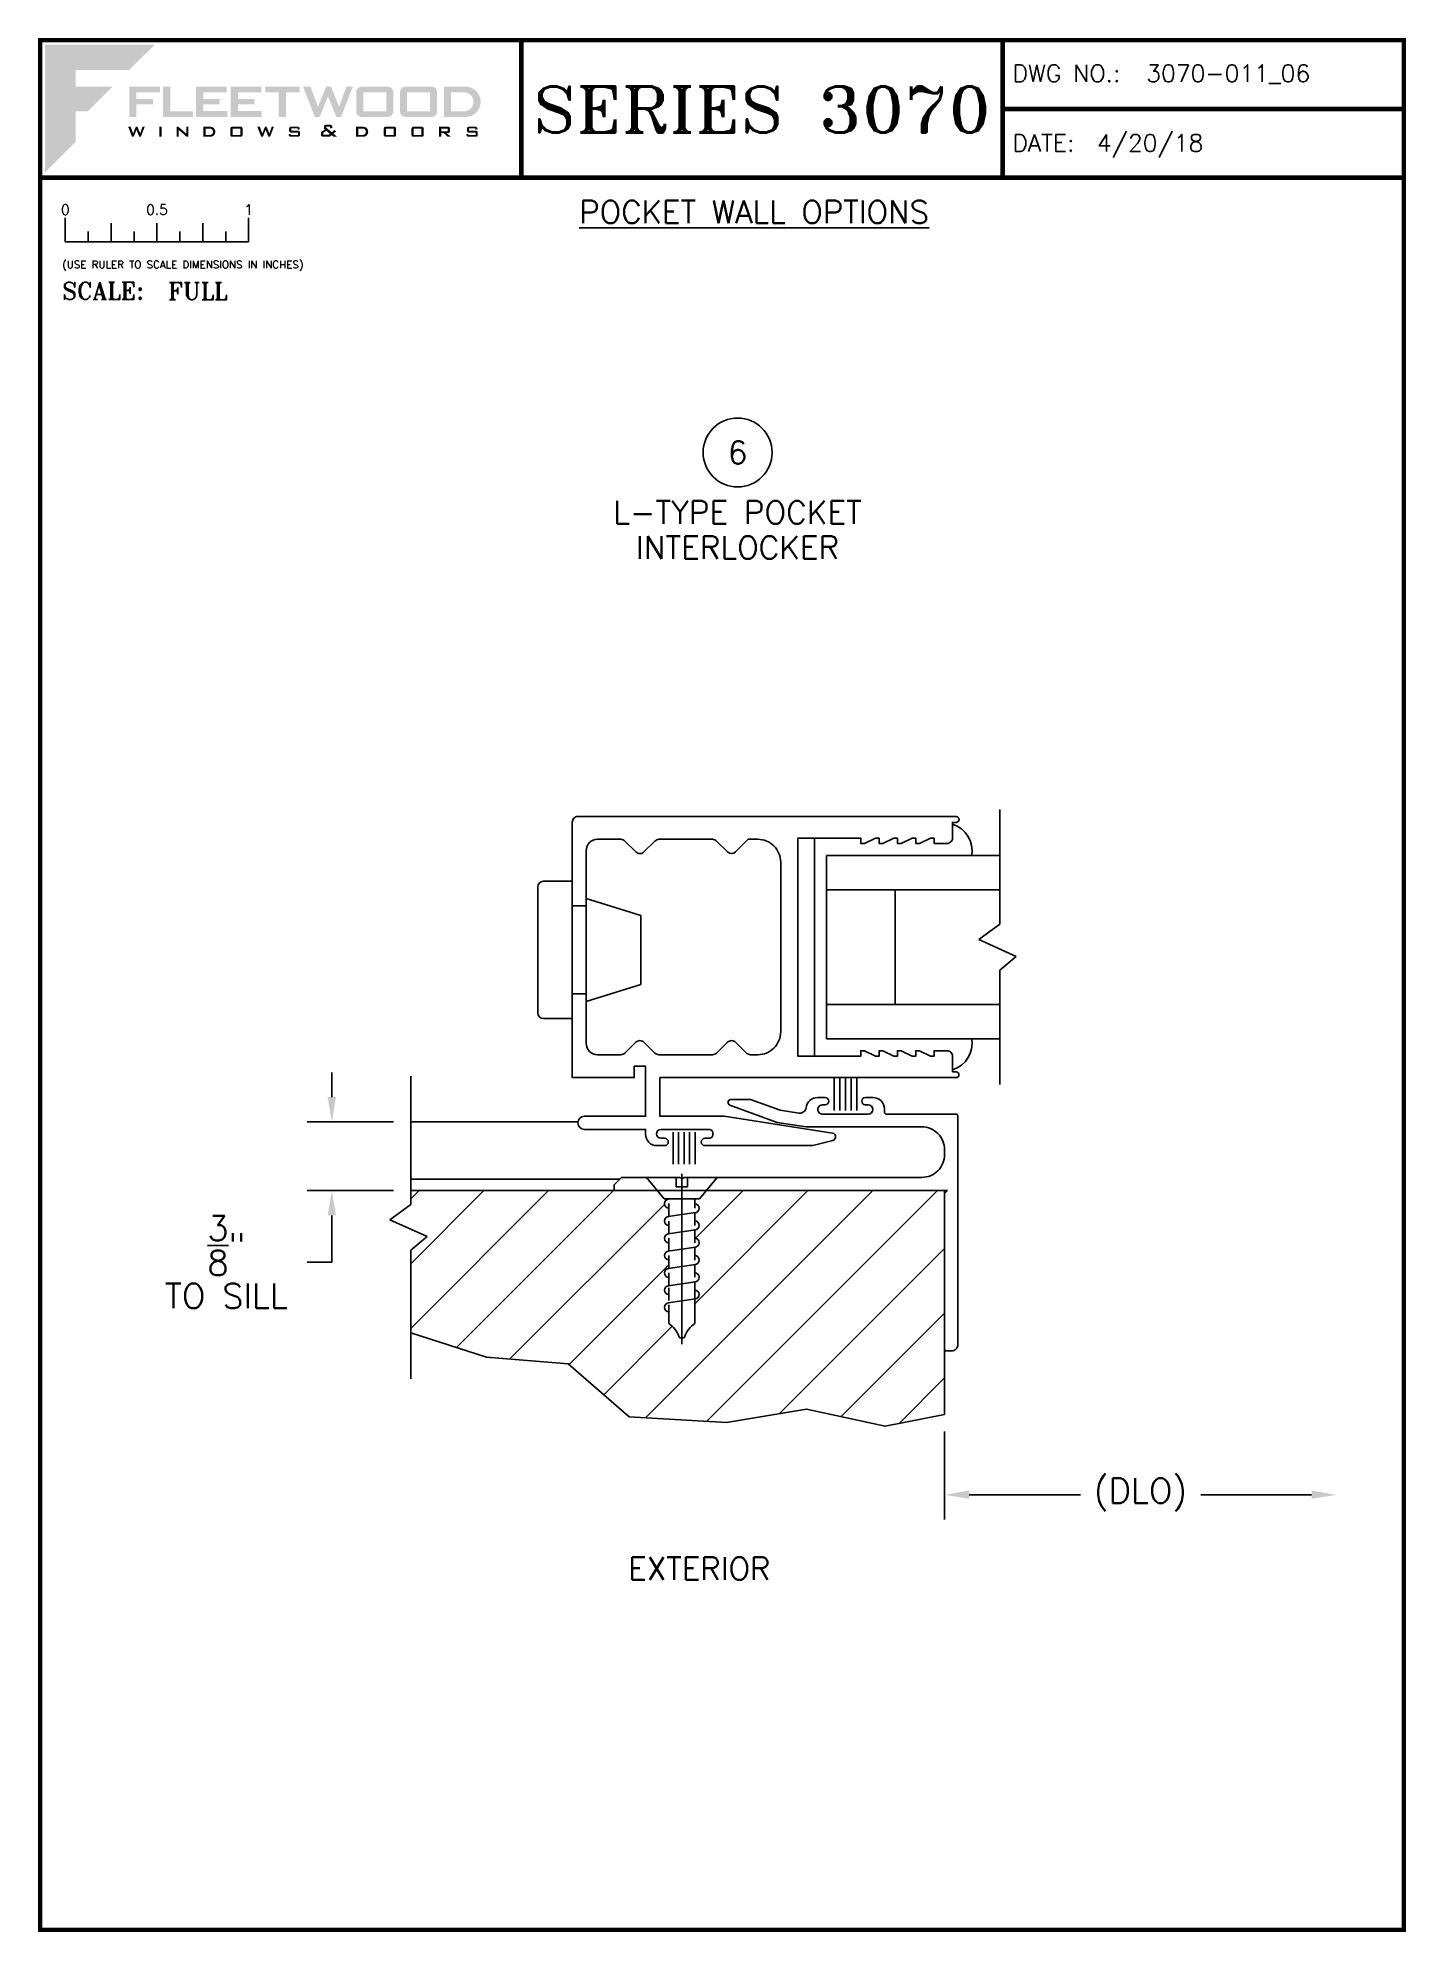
# Paper-space layout 'DETAIL 6' of a CAD drawing. Extents: x 0.3 to 7.8, y 0.1 to 10.4.
# The model-space entities are those that its viewports show. They can reach past a viewport. Long polylines and large blocks are cut down to what shows.
import ezdxf
from ezdxf.enums import TextEntityAlignment as Align

# ---------------------------------------------------------------- set-up
doc = ezdxf.new("R2010")
doc.units = 0
doc.header["$LTSCALE"] = 0.25
doc.header["$MEASUREMENT"] = 0
doc.layers.get('0').update_dxf_attribs({"linetype": 'CONTINUOUS'})
doc.layers.get('DEFPOINTS').update_dxf_attribs({"color": 1, "linetype": 'CONTINUOUS'})
for name, color, linetype in [('DIM', 7, 'CONTINUOUS'), ('GLASS-VINYL', 7, 'CONTINUOUS'), ('MISC', 7, 'CONTINUOUS'), ('SEAL', 7, 'CONTINUOUS'), ('SILL-PAN', 7, 'CONTINUOUS'), ('TEXT', 7, 'CONTINUOUS'), ('VENT', 5, 'CONTINUOUS')]:
    doc.layers.add(name, color=color, linetype=linetype)
doc.layers.add('VP', color=40, linetype='CONTINUOUS', plot=False)
doc.layers.get('VP').off()
doc.styles.add('ROMANS', font='romans')
doc.styles.add('ROMANT', font='romant')
doc.styles.add('SIMPLEX-094', font='simplex.shx', dxfattribs={"height": 0.094})
doc.styles.get("Standard").update_dxf_attribs({"font": 'simplex.shx'})
doc.dimstyles.new('FULL SCALE', dxfattribs={"dimscale": 0.75, "dimtxt": 0.18, "dimasz": 0.18, "dimexe": 0.18, "dimexo": 0.125, "dimgap": 0.09, "dimtad": 0, "dimtih": 1, "dimtoh": 1, "dimdec": 4, "dimzin": 0, "dimdsep": 46, "dimlunit": 4, "dimtxsty": 'Standard', "dimcen": 0.09, "dimadec": 0, "dimazin": 0, "dimtfac": 1, "dimtdec": 4, "dimtofl": 0, "dimtmove": 0, "dimatfit": 3, "dimfxl": 0, "dimtolj": 1, "dimtzin": 0, "dimarcsym": 0})

# ---------------------------------------------------------------- blocks, each defined once
blk = doc.blocks.new('*D36')
at = {"layer": 'DEFPOINTS', "color": 0}
for p in [(7.383, 3.089), (5.246, 2.938), (7.383, 2.499)]:
    blk.add_point(p, dxfattribs=at)
at = {"layer": 'TEXT', "color": 0, "lineweight": -2}
for p, q in [((5.246, 2.844), (5.246, 2.364)), ((5.381, 2.499), (5.987, 2.499)), ((7.248, 2.499), (6.643, 2.499))]:
    blk.add_line(p, q, dxfattribs=at)
at = {"layer": 'TEXT', "color": 0}
for points in [[(5.381, 2.522), (5.381, 2.477), (5.246, 2.499)], [(7.248, 2.522), (7.248, 2.477), (7.383, 2.499)]]:
    blk.add_solid(points, dxfattribs=at)
at = {"layer": 'TEXT', "color": 0, "insert": (6.315, 2.499), "char_height": 0.135, "attachment_point": 5}
blk.add_mtext('\\A1;(DLO)', dxfattribs=at)
blk = doc.blocks.new('sectball')
blk.add_circle((0, 0), 0.125)
blk.add_attdef('NO', text='', height=0.062).set_placement((0, 0), align=Align.MIDDLE_CENTER)
for tag, p in [('LINE1', (0, -0.2588)), ('LINE2', (0, -0.3864)), ('LINE3', (0, -0.5214))]:
    blk.add_attdef(tag, text='', height=0.078).set_placement(p, align=Align.CENTER)
blk = doc.blocks.new('*D61')
at = {"color": 0, "lineweight": -2}
for p, q in [((1.904, 4.669), (1.904, 4.804)), ((2.241, 4.534), (1.769, 4.534)), ((2.241, 4.159), (1.769, 4.159)), ((1.904, 4.024), (1.904, 3.769)), ((1.904, 3.769), (1.769, 3.769))]:
    blk.add_line(p, q, dxfattribs=at)
at = {"color": 0}
for points in [[(1.881, 4.669), (1.926, 4.669), (1.904, 4.534)], [(1.881, 4.024), (1.926, 4.024), (1.904, 4.159)]]:
    blk.add_solid(points, dxfattribs=at)
at = {"layer": 'DEFPOINTS', "color": 0}
for p in [(2.334, 4.534), (1.904, 4.159), (2.334, 4.159)]:
    blk.add_point(p, dxfattribs=at)
at = {"color": 0, "insert": (1.329, 3.769), "char_height": 0.135, "attachment_point": 5}
blk.add_mtext('\\A1;{\\H1.000000x;\\S3/8;}"\\PTO SILL', dxfattribs=at)
blk = doc.blocks.new('Fleetwood_Logo_6-10-15')
h = blk.add_hatch(color=154)
h.dxf.hatch_style = 1
h.paths.add_polyline_path([(0.2526, -0.0017), (0.0019, -0.0017), (0.0019, -0.2942), (0.0725, -0.2236), (0.0725, -0.1535), (0.1007, -0.1535), (0.1567, -0.0976), (0.0725, -0.0976), (0.0725, -0.0596), (0.1946, -0.0596)])
h = blk.add_hatch(color=251)
h.dxf.hatch_style = 1
h.paths.add_polyline_path([(0.2487, -0.1256), (0.2112, -0.1256), (0.2112, -0.1102), (0.2647, -0.1102), (0.2647, -0.0976), (0.1946, -0.0976), (0.1946, -0.1667), (0.2112, -0.1667), (0.2112, -0.1377), (0.2487, -0.1377)])
h = blk.add_hatch(color=251)
h.dxf.hatch_style = 1
h.paths.add_polyline_path([(0.2886, -0.0976), (0.272, -0.0976), (0.272, -0.1667), (0.3401, -0.1667), (0.3401, -0.1535), (0.2886, -0.1535)])
h = blk.add_hatch(color=251)
h.dxf.hatch_style = 1
h.paths.add_polyline_path([(0.4175, -0.0976), (0.3474, -0.0976), (0.3474, -0.1667), (0.4185, -0.1667), (0.4185, -0.1534), (0.364, -0.1534), (0.364, -0.1377), (0.4015, -0.1377), (0.4015, -0.1256), (0.364, -0.1256), (0.364, -0.1102), (0.4175, -0.1102)])
h = blk.add_hatch(color=251)
h.dxf.hatch_style = 1
h.paths.add_polyline_path([(0.4965, -0.0976), (0.4264, -0.0976), (0.4264, -0.1667), (0.4975, -0.1667), (0.4975, -0.1534), (0.443, -0.1534), (0.443, -0.1377), (0.4804, -0.1377), (0.4804, -0.1256), (0.443, -0.1256), (0.443, -0.1102), (0.4965, -0.1102)])
h = blk.add_hatch(color=251)
h.dxf.hatch_style = 1
h.paths.add_polyline_path([(0.5842, -0.0976), (0.5054, -0.0976), (0.5054, -0.1102), (0.5365, -0.1102), (0.5365, -0.1667), (0.5531, -0.1667), (0.5531, -0.1102), (0.5842, -0.1102)])
h = blk.add_hatch(color=251)
h.dxf.hatch_style = 1
h.paths.add_polyline_path([(0.6089, -0.0976), (0.5921, -0.0976), (0.6188, -0.1667), (0.63, -0.1667), (0.6489, -0.1192), (0.6679, -0.1667), (0.6789, -0.1667), (0.7056, -0.0976), (0.6908, -0.0976), (0.6742, -0.1433), (0.6558, -0.0976), (0.6446, -0.0976), (0.6261, -0.1433)])
h = blk.add_hatch(color=251)
h.dxf.hatch_style = 1
h.paths.add_polyline_path([(0.7853, -0.0976), (0.726, -0.0976, 0.414214), (0.7133, -0.1102), (0.7133, -0.154, 0.414214), (0.726, -0.1667), (0.7853, -0.1667, 0.414214), (0.798, -0.154), (0.798, -0.1102, 0.414214)])
h.paths.add_polyline_path([(0.7819, -0.1102), (0.7819, -0.154), (0.7294, -0.154), (0.7294, -0.1102)], flags=16)
h = blk.add_hatch(color=251)
h.dxf.hatch_style = 1
h.paths.add_polyline_path([(0.8856, -0.0976), (0.8262, -0.0976, 0.414214), (0.8136, -0.1102), (0.8136, -0.154, 0.414214), (0.8262, -0.1667), (0.8856, -0.1667, 0.414214), (0.8982, -0.154), (0.8982, -0.1102, 0.414214)])
h.paths.add_polyline_path([(0.8822, -0.1102), (0.8822, -0.154), (0.8296, -0.154), (0.8296, -0.1102)], flags=16)
h = blk.add_hatch(color=251)
h.dxf.hatch_style = 1
h.paths.add_polyline_path([(0.9632, -0.0976), (0.914, -0.0976), (0.914, -0.1667), (0.9632, -0.1667, 1)])
h.paths.add_polyline_path([(0.9301, -0.1102), (0.9593, -0.1102, -1), (0.9593, -0.154), (0.9301, -0.154)], flags=16)
h = blk.add_hatch(color=7)
h.dxf.hatch_style = 1
h.paths.add_polyline_path([(0.2301, -0.1891), (0.2251, -0.1891), (0.2196, -0.2043), (0.2134, -0.1891), (0.2097, -0.1891), (0.2035, -0.2043), (0.1978, -0.1891), (0.1922, -0.1891), (0.2011, -0.2121), (0.2048, -0.2121), (0.2112, -0.1963), (0.2175, -0.2121), (0.2212, -0.2121)])
h = blk.add_hatch(color=7)
h.dxf.hatch_style = 1
h.paths.add_polyline_path([(0.2691, -0.1891), (0.2637, -0.1891), (0.2637, -0.2118), (0.2637, -0.2121), (0.2691, -0.2121)])
h = blk.add_hatch(color=7)
h.dxf.hatch_style = 1
h.paths.add_polyline_path([(0.3077, -0.1964), (0.3259, -0.2121), (0.3298, -0.2121), (0.3298, -0.1891), (0.325, -0.1891), (0.325, -0.2047), (0.3067, -0.1891), (0.3029, -0.1891), (0.3029, -0.2121), (0.3077, -0.2121)])
h = blk.add_hatch(color=7)
h.dxf.hatch_style = 1
h.paths.add_polyline_path([(0.3801, -0.1891), (0.3637, -0.1891), (0.3637, -0.2121), (0.3801, -0.2121, 1)])
h.paths.add_polyline_path([(0.3691, -0.2079), (0.3691, -0.1933), (0.3788, -0.1933, -1), (0.3788, -0.2079)], flags=16)
h = blk.add_hatch(color=7)
h.dxf.hatch_style = 1
h.paths.add_polyline_path([(0.4537, -0.2079), (0.4537, -0.1933, 0.414214), (0.4495, -0.1891), (0.4297, -0.1891, 0.414214), (0.4255, -0.1933), (0.4255, -0.2079, 0.414214), (0.4297, -0.2121), (0.4495, -0.2121, 0.414214)])
h.paths.add_polyline_path([(0.4308, -0.2079), (0.4308, -0.1933), (0.4484, -0.1933), (0.4484, -0.2079)], flags=16)
h = blk.add_hatch(color=7)
h.dxf.hatch_style = 1
h.paths.add_polyline_path([(0.5253, -0.1891), (0.5203, -0.1891), (0.5148, -0.2043), (0.5087, -0.1891), (0.5049, -0.1891), (0.4988, -0.2043), (0.493, -0.1891), (0.4874, -0.1891), (0.4963, -0.2121), (0.5001, -0.2121), (0.5064, -0.1963), (0.5127, -0.2121), (0.5164, -0.2121)])
h = blk.add_hatch(color=7)
h.dxf.hatch_style = 1
h.paths.add_polyline_path([(0.5801, -0.1891), (0.5643, -0.1891, 0.414214), (0.56, -0.1933), (0.56, -0.1981, 0.414214), (0.5643, -0.2024), (0.58, -0.2024), (0.58, -0.2078), (0.5637, -0.2078), (0.5637, -0.2052), (0.5591, -0.2062), (0.5591, -0.2078, 0.414214), (0.5634, -0.2121), (0.5805, -0.2121, 0.414214), (0.5848, -0.2078), (0.5848, -0.2024, 0.414214), (0.5805, -0.1982), (0.5648, -0.1982), (0.5648, -0.193), (0.5798, -0.193), (0.5798, -0.1958), (0.5843, -0.1948), (0.5843, -0.1933, 0.414214)])
h = blk.add_hatch(color=7)
h.dxf.hatch_style = 1
h.paths.add_polyline_path([(0.645, -0.1913, -0.222262), (0.6447, -0.1906), (0.6447, -0.1892), (0.6535, -0.1892), (0.6535, -0.193), (0.6587, -0.1918), (0.6587, -0.189, 0.414214), (0.6544, -0.1847), (0.6437, -0.1847, 0.414214), (0.6394, -0.189), (0.6394, -0.1922, 0.222262), (0.6407, -0.1948), (0.6415, -0.1955), (0.6345, -0.1998, 0.260684), (0.6329, -0.2027), (0.6329, -0.2078, 0.414214), (0.6372, -0.2121), (0.6514, -0.2121, 0.17577), (0.6536, -0.2113), (0.657, -0.2085), (0.6614, -0.2121), (0.6699, -0.2121), (0.6613, -0.2049), (0.6676, -0.1997), (0.6637, -0.1964), (0.6574, -0.2017)])
h.paths.add_polyline_path([(0.6532, -0.2052), (0.6509, -0.2072, -0.17577), (0.6502, -0.2074), (0.6382, -0.2074), (0.6382, -0.2033, -0.260684), (0.6387, -0.2025), (0.6451, -0.1985)], flags=16)
h = blk.add_hatch(color=7)
h.dxf.hatch_style = 1
h.paths.add_polyline_path([(0.7294, -0.1891), (0.713, -0.1891), (0.713, -0.2121), (0.7294, -0.2121, 1)])
h.paths.add_polyline_path([(0.7184, -0.2079), (0.7184, -0.1933), (0.7281, -0.1933, -1), (0.7281, -0.2079)], flags=16)
h = blk.add_hatch(color=7)
h.dxf.hatch_style = 1
h.paths.add_polyline_path([(0.8045, -0.2079), (0.8045, -0.1933, 0.414214), (0.8003, -0.1891), (0.7805, -0.1891, 0.414214), (0.7763, -0.1933), (0.7763, -0.2079, 0.414214), (0.7805, -0.2121), (0.8003, -0.2121, 0.414214)])
h.paths.add_polyline_path([(0.7816, -0.2079), (0.7816, -0.1933), (0.7992, -0.1933), (0.7992, -0.2079)], flags=16)
h = blk.add_hatch(color=7)
h.dxf.hatch_style = 1
h.paths.add_polyline_path([(0.8678, -0.2079), (0.8678, -0.1933, 0.414214), (0.8636, -0.1891), (0.8438, -0.1891, 0.414214), (0.8396, -0.1933), (0.8396, -0.2079, 0.414214), (0.8438, -0.2121), (0.8636, -0.2121, 0.414214)])
h.paths.add_polyline_path([(0.8449, -0.2079), (0.8449, -0.1933), (0.8624, -0.1933), (0.8624, -0.2079)], flags=16)
h = blk.add_hatch(color=7)
h.dxf.hatch_style = 1
h.paths.add_polyline_path([(0.9277, -0.1993), (0.9277, -0.1933, 0.414214), (0.9235, -0.1891), (0.9028, -0.1891), (0.9028, -0.2121), (0.9082, -0.2121), (0.9082, -0.2035), (0.9131, -0.2035), (0.9224, -0.2121), (0.9303, -0.2121), (0.9197, -0.2035), (0.9235, -0.2035, 0.414214)])
h.paths.add_polyline_path([(0.9082, -0.1993), (0.9082, -0.1933), (0.9214, -0.1933, -0.414214), (0.9224, -0.1943), (0.9224, -0.1983, -0.414214), (0.9214, -0.1993)], flags=16)
h = blk.add_hatch(color=7)
h.dxf.hatch_style = 1
h.paths.add_polyline_path([(0.9867, -0.1982), (0.971, -0.1982), (0.971, -0.193), (0.9859, -0.193), (0.9859, -0.1958), (0.9905, -0.1948), (0.9905, -0.1933, 0.414214), (0.9863, -0.1891), (0.9705, -0.1891, 0.414214), (0.9662, -0.1933), (0.9662, -0.1981, 0.414214), (0.9705, -0.2024), (0.9862, -0.2024), (0.9862, -0.2078), (0.9699, -0.2078), (0.9699, -0.2052), (0.9653, -0.2062), (0.9653, -0.2078, 0.414214), (0.9696, -0.2121), (0.9867, -0.2121, 0.414214), (0.991, -0.2078), (0.991, -0.2024, 0.414214)])
blk = doc.blocks.new('A-SIZE_P')
at = {"const_width": 0.025}
blk.add_lwpolyline([(0.313, 0.125), (7.751, 0.125), (7.751, 10.437), (0.313, 10.437)], close=True, dxfattribs=at)
for points in [[(2.938, 10.437), (2.938, 9.687)], [(5.563, 10.437), (5.563, 9.687)], [(5.563, 10.062), (7.751, 10.062)], [(0.313, 9.687), (7.751, 9.687)]]:
    blk.add_lwpolyline(points, dxfattribs=at)
at = {"xscale": 2.387023416083395, "yscale": 2.387023416083395, "zscale": 2.387023416083395}
blk.add_blockref('Fleetwood_Logo_6-10-15', (0.334, 10.416), dxfattribs=at)
for s, style, p in [('DWG NO.:', 'SIMPLEX-094', (5.617, 10.209)), ('DATE:', 'SIMPLEX-094', (5.616, 9.829)), ('SCALE:', 'ROMANT', (0.433, 9.022))]:
    blk.add_text(s, height=0.094, dxfattribs=dict(style=style)).set_placement(p)
for tag, p, style in [('DWG_NO', (6.346, 10.209), 'SIMPLEX-094'), ('DATE', (6.077, 9.829), 'SIMPLEX-094'), ('SCALE', (1.011, 9.02), 'ROMANT')]:
    blk.add_attdef(tag, p, '', height=0.094, dxfattribs=dict(style=style))
for tag, height, style, width, p, p2 in [('DWG_NO_F', 0.094, 'SIMPLEX-094', 1.745692, (6.347, 10.209), (7.683, 10.209)), ('PRODUCT', 0.25, 'ROMANT', 1.390728, (3.001, 9.934), (5.5, 9.934))]:
    blk.add_attdef(tag, text='', height=height, dxfattribs=dict(style=style, width=width)).set_placement(p, p2, align=Align.FIT)
blk = doc.blocks.new('Full')
for p, q in [((0.137, -0.219), (0.137, -0.35)), ((0.262, -0.294), (0.262, -0.35)), ((0.387, -0.249), (0.387, -0.35)), ((0.512, -0.294), (0.512, -0.35)), ((0.637, -0.249), (0.637, -0.35)), ((0.762, -0.294), (0.762, -0.35)), ((0.887, -0.249), (0.887, -0.35)), ((1.012, -0.294), (1.012, -0.35)), ((1.137, -0.219), (1.137, -0.35)), ((0.137, -0.35), (1.137, -0.35))]:
    blk.add_line(p, q)
for s, p in [('0', (0.137, -0.219)), ('0.5', (0.637, -0.219)), ('1', (1.137, -0.219))]:
    blk.add_text(s, height=0.055).set_placement(p, align=Align.BOTTOM_CENTER)
at = {"style": 'ROMANS'}
blk.add_text('(USE RULER TO SCALE DIMENSIONS IN INCHES)', height=0.04115, dxfattribs=at).set_placement((0.12, -0.495))
blk = doc.blocks.new('A$C02B45EA9')
for p, q in [((0, 0.909), (0.097, 0.793)), ((0.161, 0.909), (0, 0.909)), ((0.161, 0.909), (0.161, 0.857)), ((0.224, 0.857), (0.161, 0.857)), ((0.192, 0.929), (0.192, 0)), ((0.224, 0.909), (0.224, 0.857)), ((0.385, 0.909), (0.224, 0.909)), ((0.385, 0.909), (0.288, 0.793)), ((0.288, 0.793), (0.097, 0.793))]:
    blk.add_line(p, q)
at = {"linetype": 'Continuous'}
for p, q in [((0.142, 0.793), (0.118, 0.79)), ((0.122, 0.793), (0.122, 0.79)), ((0.122, 0.766), (0.122, 0.696)), ((0.263, 0.793), (0.263, 0.741)), ((0.267, 0.717), (0.118, 0.695)), ((0.267, 0.623), (0.118, 0.601)), ((0.122, 0.671), (0.122, 0.601)), ((0.263, 0.716), (0.263, 0.647)), ((0.263, 0.622), (0.263, 0.553)), ((0.267, 0.528), (0.118, 0.507)), ((0.122, 0.577), (0.122, 0.507)), ((0.263, 0.528), (0.263, 0.458)), ((0.267, 0.434), (0.118, 0.412)), ((0.122, 0.483), (0.122, 0.413)), ((0.263, 0.433), (0.263, 0.364)), ((0.267, 0.34), (0.118, 0.318)), ((0.122, 0.388), (0.122, 0.319)), ((0.263, 0.339), (0.263, 0.237)), ((0.267, 0.246), (0.118, 0.224)), ((0.122, 0.307), (0.122, 0.237)), ((0.122, 0.213), (0.122, 0.112)), ((0.263, 0.245), (0.263, 0.112)), ((0.186, 0.034), (0.199, 0.034))]:
    blk.add_line(p, q, dxfattribs=at)
for centre, radius, start, end in [((0.122, 0.766), 0.0244, 90, 270), ((0.122, 0.766), 0.0244, 90, 270), ((0.263, 0.741), 0.0244, 270, 90), ((0.122, 0.671), 0.0244, 90, 270), ((0.122, 0.671), 0.0244, 90, 270), ((0.263, 0.647), 0.0244, 270, 90), ((0.122, 0.577), 0.0244, 90, 270), ((0.263, 0.553), 0.0244, 270, 90), ((0.122, 0.483), 0.0244, 90, 270), ((0.122, 0.483), 0.0244, 90, 270), ((0.263, 0.458), 0.0244, 270, 90), ((0.122, 0.388), 0.0244, 90, 270), ((0.122, 0.294), 0.0244, 90, 270), ((0.263, 0.364), 0.0244, 270, 90), ((0.122, 0.2), 0.0244, 90, 270), ((0.263, 0.27), 0.0244, 270, 90), ((0.034, -0.012), 0.152, 20.7051, 54.5638), ((0.351, -0.012), 0.152, 125.4362, 159.2949), ((0.186, 0.044), 0.00998, 191.7651, 270), ((0.199, 0.044), 0.00998, 270, 348.2349)]:
    blk.add_arc(centre, radius, start, end, dxfattribs=at)
blk = doc.blocks.new('A$C65D31368')
at = {"layer": 'MISC', "extrusion": (0, 0, -1), "xscale": 0.25, "yscale": 0.25, "zscale": -0.25}
blk.add_blockref('A$C02B45EA9', (-0.0962, 0), dxfattribs=at)
blk = doc.blocks.new('1-PIECE POCKET INTERLOCKER')
at = {"color": 7}
for p, q in [((0.478, 0.437), (0.478, 0.618)), ((0.509, 0.437), (0.509, 0.618)), ((0.54, 0.437), (0.54, 0.618)), ((0.571, 0.437), (0.571, 0.618)), ((0.602, 0.437), (0.602, 0.618))]:
    blk.add_line(p, q, dxfattribs=at)
at = {"color": 1}
blk.add_lwpolyline([(-0.015, 0), (1.793, 0, 0.414214), (1.803, 0.01), (1.803, 0.032), (1.763, 0.072), (1.443, 0.072), (1.433, 0.062), (1.423, 0.072), (0.125, 0.072, -0.414214), (0, 0.197), (0, 0.223, -0.414214), (0.125, 0.348), (0.756, 0.348), (0.914, 0.372), (1.171, 0.466, 0.8391), (1.166, 0.497), (1.058, 0.497), (0.897, 0.439), (0.795, 0.423, -0.424353), (0.756, 0.452, 0.380508), (0.692, 0.508), (0.652, 0.508, 0.999994), (0.652, 0.468), (0.667, 0.468, -1.000003), (0.667, 0.418), (0.417, 0.418, -0.999996), (0.417, 0.468), (0.432, 0.468, 1), (0.432, 0.508), (0.39, 0.508, 0.414214), (0.328, 0.446), (0.328, 0.428, -0.414214), (0.318, 0.418), (-0.062, 0.418, 0.414214), (-0.072, 0.408), (-0.072, -0.841, 0.414214), (-0.038, -0.875), (-0.01, -0.875, 0.414214), (0, -0.865), (0, -0.601), (0, -0.015)], format="xyb", close=True, dxfattribs=at)
at = {"xscale": 4, "yscale": 4, "zscale": 4}
blk.add_blockref('A$C65D31368', (1.241, -0.837), dxfattribs=at)
blk = doc.blocks.new('3006 STD POST-INTERLOCKER')
for points in [[(-2.074, -0.666), (-2.074, -0.58, -0.414214), (-2.043, -0.55), (-1.974, -0.55), (-1.974, -0.58), (-1.954, -0.58), (-1.894, -0.55), (-1.874, -0.55), (-1.874, -0.58), (-1.854, -0.58), (-1.794, -0.55), (-1.774, -0.55), (-1.774, -0.58), (-1.754, -0.58), (-1.694, -0.55), (-1.674, -0.55), (-1.674, -0.58), (-1.654, -0.58), (-1.594, -0.55), (-1.574, -0.55), (-1.574, -0.58), (-1.231, -0.58), (-1.231, 0.61), (-1.574, 0.61), (-1.574, 0.581), (-1.594, 0.581), (-1.654, 0.61), (-1.674, 0.61), (-1.674, 0.581), (-1.694, 0.581), (-1.754, 0.61), (-1.774, 0.61), (-1.774, 0.581), (-1.794, 0.581), (-1.854, 0.61), (-1.874, 0.61), (-1.874, 0.581), (-1.894, 0.581), (-1.954, 0.61), (-1.974, 0.61), (-1.974, 0.581), (-2.043, 0.581, -0.414214), (-2.074, 0.611), (-2.074, 0.696), (-2.094, 0.696, -0.999996), (-2.094, 0.728), (-0.031, 0.728, -0.414214), (0, 0.697), (0, -0.697), (-0.338, -0.697), (-0.338, -0.635), (-0.4, -0.635), (-0.4, -0.908), (-0.066, -0.908, -1), (-0.066, -0.979), (-0.4, -0.979), (-0.4, -1.006, -0.414214), (-0.462, -1.068), (-0.504, -1.068, -1), (-0.504, -1.028), (-0.484, -1.028, 0.999996), (-0.484, -0.979), (-0.744, -0.979, 1.000003), (-0.744, -1.028), (-0.724, -1.028, -0.999994), (-0.724, -1.068), (-1.312, -1.068), (-1.422, -1.039, -0.811415), (-1.42, -1), (-0.828, -0.908), (-0.478, -0.908), (-0.478, -0.697), (-2.094, -0.697, -0.999996), (-2.094, -0.666), (-2.074, -0.666)], [(-0.891, 0.535), (-0.96, 0.604), (-1.012, 0.604, 0.414214), (-1.137, 0.479), (-1.137, -0.447, 0.414214), (-1.012, -0.572), (-0.973, -0.572, 0.198912), (-0.951, -0.563), (-0.891, -0.504, -0.414214), (-0.847, -0.504), (-0.787, -0.563, 0.198912), (-0.765, -0.572), (-0.473, -0.572, 0.198912), (-0.451, -0.563), (-0.391, -0.504, -0.414214), (-0.347, -0.504), (-0.287, -0.563, 0.198912), (-0.265, -0.572), (-0.138, -0.572, 0.414214), (-0.076, -0.51), (-0.076, 0.542, 0.414214), (-0.138, 0.604), (-0.265, 0.604, 0.198912), (-0.287, 0.594), (-0.347, 0.535, -0.414214), (-0.391, 0.535), (-0.451, 0.594, 0.198912), (-0.473, 0.604), (-0.765, 0.604, 0.198912), (-0.787, 0.594), (-0.847, 0.535)]]:
    blk.add_lwpolyline(points, format="xyb")
blk.add_arc((-0.869, 0.557), 0.031, 225.0005, 315.0002)

msp = doc.modelspace()

# ---------------------------------------------------------------- hatches: boundary and pattern name
h = msp.add_hatch()
h.set_pattern_fill('ANSI31', color=256, scale=2, style=0)
h.paths.add_polyline_path([(-3.16566, -10.27514), (-4.46668, -10.27514), (-4.50352, -10.31904), (-4.52807, -10.31904), (-4.52807, -10.34659, -0.94475952), (-4.5253, -10.39531), (-4.52807, -10.39571), (-4.52807, -10.44086, -0.94475952), (-4.5253, -10.48959), (-4.52807, -10.48999), (-4.52807, -10.53514, -0.94475952), (-4.5253, -10.58387), (-4.52807, -10.58427), (-4.52807, -10.62942, -0.94475952), (-4.5253, -10.67815), (-4.52807, -10.67855), (-4.52807, -10.7237, -0.94475952), (-4.5253, -10.77243), (-4.52807, -10.77283), (-4.52807, -10.81798, -0.94475952), (-4.5253, -10.86671), (-4.52807, -10.86711), (-4.52807, -10.8751), (-4.52807, -11.0001, 0.14882082), (-4.58211, -11.0702, -0.35527225), (-4.59188, -11.07814), (-4.61246, -11.07814, 0.0090398), (-4.61421, -11.07293, -0.07335709), (-4.61521, -11.0702, 0.14882082), (-4.66926, -11.0001), (-4.66926, -10.9367, -0.94475952), (-4.67203, -10.88798), (-4.66926, -10.88757), (-4.66926, -10.84242, -0.94475952), (-4.67203, -10.7937), (-4.66926, -10.79329), (-4.66926, -10.74814, -0.94475952), (-4.67203, -10.69942), (-4.66926, -10.69902), (-4.66926, -10.65387, -0.94475952), (-4.67203, -10.60514), (-4.66926, -10.60474), (-4.66926, -10.55959, -0.94475952), (-4.67203, -10.51086), (-4.66926, -10.51046), (-4.66926, -10.46531, -0.94475952), (-4.67203, -10.41658), (-4.66926, -10.41618), (-4.66926, -10.37103, -0.68357877), (-4.6858, -10.32859), (-4.73064, -10.27514), (-6.07758, -10.27514), (-6.07758, -10.35053), (-6.19181, -10.4348), (-5.98793, -10.52626), (-6.07758, -10.60053), (-6.07758, -11.05133), (-5.66419, -11.18318), (-5.21973, -11.22054), (-4.88681, -11.50931), (-4.35622, -11.53997), (-3.91982, -11.46707), (-3.49064, -11.56071), (-3.16566, -11.4963)])

# ---------------------------------------------------------------- linework, layer by layer
for p, q in [((-5.38472, -8.61764), (-5.38472, -9.30564)), ((-5.19672, -8.58664), (-5.35372, -8.58664)), ((-5.19672, -8.58664), (-5.19672, -9.33664)), ((-5.12072, -8.68064), (-4.82272, -8.77364)), ((-5.12072, -8.68064), (-5.12072, -9.24264)), ((-5.12072, -8.72164), (-5.19672, -8.72164)), ((-4.82272, -8.77364), (-4.82272, -9.14964)), ((-5.12072, -9.24264), (-4.82272, -9.14964)), ((-5.12072, -9.20164), (-5.19672, -9.20164)), ((-5.19672, -9.33664), (-5.35372, -9.33664))]:
    msp.add_line(p, q)
for centre, start, end in [((-5.35372, -8.61764), 90, 180), ((-5.35372, -9.30564), 180, 270)]:
    msp.add_arc(centre, 0.031, start, end)
at = {"layer": 'GLASS-VINYL'}
for p, q in [((-2.86485, -8.19614), (-2.86485, -8.82114)), ((-3.87522, -8.35114), (-3.87522, -9.54114)), ((-2.86485, -8.44614), (-3.81022, -8.44614)), ((-3.81022, -9.44614), (-3.81022, -8.44614)), ((-2.86485, -8.63364), (-3.81022, -8.63364)), ((-3.43522, -9.25864), (-3.43522, -8.63364)), ((-2.86485, -8.82114), (-2.97909, -8.90541)), ((-2.97909, -8.90541), (-2.77521, -8.99687)), ((-2.77521, -8.99687), (-2.86485, -9.07114)), ((-2.86485, -9.07114), (-2.86485, -9.69614)), ((-2.86485, -9.25864), (-3.81022, -9.25864)), ((-2.86485, -9.44614), (-3.81022, -9.44614))]:
    msp.add_line(p, q, dxfattribs=at)
for centre, start, end in [((-3.16828, -8.42161), 350.75972, 72.645769), ((-3.16828, -9.47067), 287.354231, 9.24028)]:
    msp.add_arc(centre, 0.15276, start, end, dxfattribs=at)
at = {"layer": 'MISC'}
for p, q in [((-6.07758, -9.65014), (-6.07758, -10.35053)), ((-6.07758, -10.27514), (-3.16566, -10.27514)), ((-3.16566, -11.4963), (-3.16566, -10.27514)), ((-6.07758, -10.35053), (-6.19181, -10.4348)), ((-6.19181, -10.4348), (-5.98793, -10.52626)), ((-5.98793, -10.52626), (-6.07758, -10.60053)), ((-6.07758, -10.60053), (-6.07758, -11.30133))]:
    msp.add_line(p, q, dxfattribs=at)
at = {"layer": 'SEAL'}
for p, q in [((-4.64709, -9.9563), (-4.64709, -10.13049)), ((-4.61709, -9.9563), (-4.61709, -10.13049)), ((-4.58709, -9.9563), (-4.58709, -10.13049)), ((-4.55709, -9.9563), (-4.55709, -10.13049)), ((-4.52709, -9.9563), (-4.52709, -10.13049))]:
    msp.add_line(p, q, dxfattribs=at)
at = {"layer": 'SILL-PAN'}
for p, q in [((-6.07758, -9.90014), (-5.16536, -9.90014)), ((-6.07758, -10.21274), (-4.93826, -10.21274))]:
    msp.add_line(p, q, dxfattribs=at)
at = {"layer": 'TEXT'}
msp.add_lwpolyline([(-3.16566, -11.4963), (-3.49064, -11.56071), (-3.91982, -11.46707), (-4.35622, -11.53997), (-4.88681, -11.50931), (-5.21973, -11.22054), (-5.66419, -11.18318), (-6.07758, -11.05133)], dxfattribs=at)

# ---------------------------------------------------------------- block references
at = {"xscale": -1}
msp.add_blockref('1-PIECE POCKET INTERLOCKER', (-3.16566, -10.27514), dxfattribs=at)
at = {"layer": 'VENT', "xscale": -1}
msp.add_blockref('3006 STD POST-INTERLOCKER', (-5.19672, -8.96164), dxfattribs=at)

psp = doc.layouts.new('DETAIL 6')

# ---------------------------------------------------------------- block references
at = {"layer": 'DIM'}
ref = psp.add_blockref('A-SIZE_P', (0, 0), dxfattribs=at)
ref.add_attrib('DATE', '4/20/18', (6.07741, 9.82884), dxfattribs={"layer": '0', "height": 0.094, "style": 'SIMPLEX-094'})
ref.add_attrib('SCALE', 'FULL', (1.01101, 9.02035), dxfattribs={"layer": '0', "height": 0.094, "style": 'ROMANT'})
ref.add_attrib('PRODUCT', 'SERIES 3070', dxfattribs={"layer": '0', "height": 0.25, "style": 'ROMANT', "width": 0.981308}).set_placement((3.0005, 9.93352), (5.5005, 9.93352), align=Align.FIT)
ref.add_attrib('DWG_NO', '3070-011_06', (6.34634, 10.20879), dxfattribs={"layer": '0', "height": 0.094, "style": 'SIMPLEX-094'})
psp.add_blockref('Full', (0.313, 9.687), dxfattribs=at)
at = {"layer": 'TEXT'}
ref = psp.add_blockref('sectball', (4.11707, 8.187), dxfattribs=dict(at, xscale=1.504000000000005, yscale=1.504000000000005, zscale=1.504000000000005))
ref.add_attrib('NO', '6', dxfattribs={"layer": '0', "height": 0.125}).set_placement((4.11707, 8.187), align=Align.MIDDLE_CENTER)
ref.add_attrib('LINE1', 'L-TYPE POCKET', dxfattribs={"layer": '0', "height": 0.125}).set_placement((4.11707, 7.79772), align=Align.CENTER)
ref.add_attrib('LINE2', 'INTERLOCKER', dxfattribs={"layer": '0', "height": 0.125}).set_placement((4.11707, 7.6059), align=Align.CENTER)

# ---------------------------------------------------------------- texts
psp.add_text('EXTERIOR', height=0.124, dxfattribs=at).set_placement((3.52087, 2.03444))
at = {"layer": 'TEXT', "insert": (4.20746, 9.4995), "char_height": 0.124, "width": 2.2957, "attachment_point": 5}
psp.add_mtext('{\\LPOCKET WALL OPTIONS}', dxfattribs=at)

# ---------------------------------------------------------------- dimensions: what is measured, and where the dimension line sits
dim = psp.add_linear_dim(base=(1.90391, 4.15882), p1=(2.33429, 4.53382), p2=(2.33429, 4.15882), angle=90, text='<>\\PTO SILL', dimstyle='FULL SCALE')
dim.commit()
dim.dimension.update_dxf_attribs({"geometry": '*D61', "text_midpoint": (1.32855, 3.76882), "dimtype": 160})
at = {"layer": 'TEXT'}
dim = psp.add_linear_dim(base=(7.3835, 2.49946), p1=(5.2462, 2.93766), p2=(7.3835, 3.08925), text='(DLO)', dimstyle='FULL SCALE', override={"dimse2": 1, "dimsd2": 0}, dxfattribs=at)
dim.commit()
dim.dimension.update_dxf_attribs({"geometry": '*D36', "text_midpoint": (6.31485, 2.49946)})

# ---------------------------------------------------------------- viewports
at = {"layer": 'VP'}
psp.add_viewport(center=(4.01876, 4.62787), size=(4.39147, 3.801038), view_center_point=(-4.39311, -9.8061), view_height=3.801038, dxfattribs=at)

doc.saveas('drawing.dxf')
